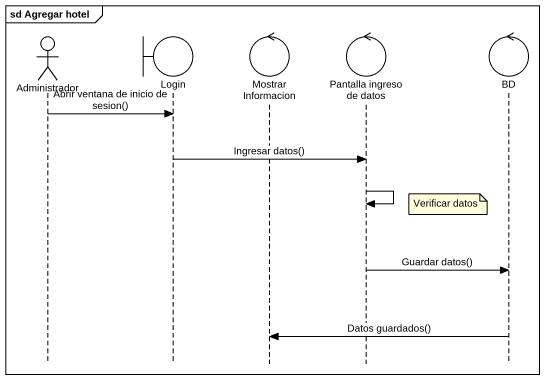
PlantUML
@startuml
mainframe sd Agregar hotel
hide footbox
actor Administrador
boundary Login
control "Mostrar Informacion" as Mostrar_Informacion
control "Pantalla ingreso de datos" as Pantalla_ingreso_de_datos
control BD

Administrador -> Login : Abrir ventana de inicio de sesion()
Login -> Pantalla_ingreso_de_datos : Ingresar datos()
Pantalla_ingreso_de_datos -> Pantalla_ingreso_de_datos
note left of BD : Verificar datos
Pantalla_ingreso_de_datos -> BD : Guardar datos()
BD -> Mostrar_Informacion : Datos guardados()
@enduml
